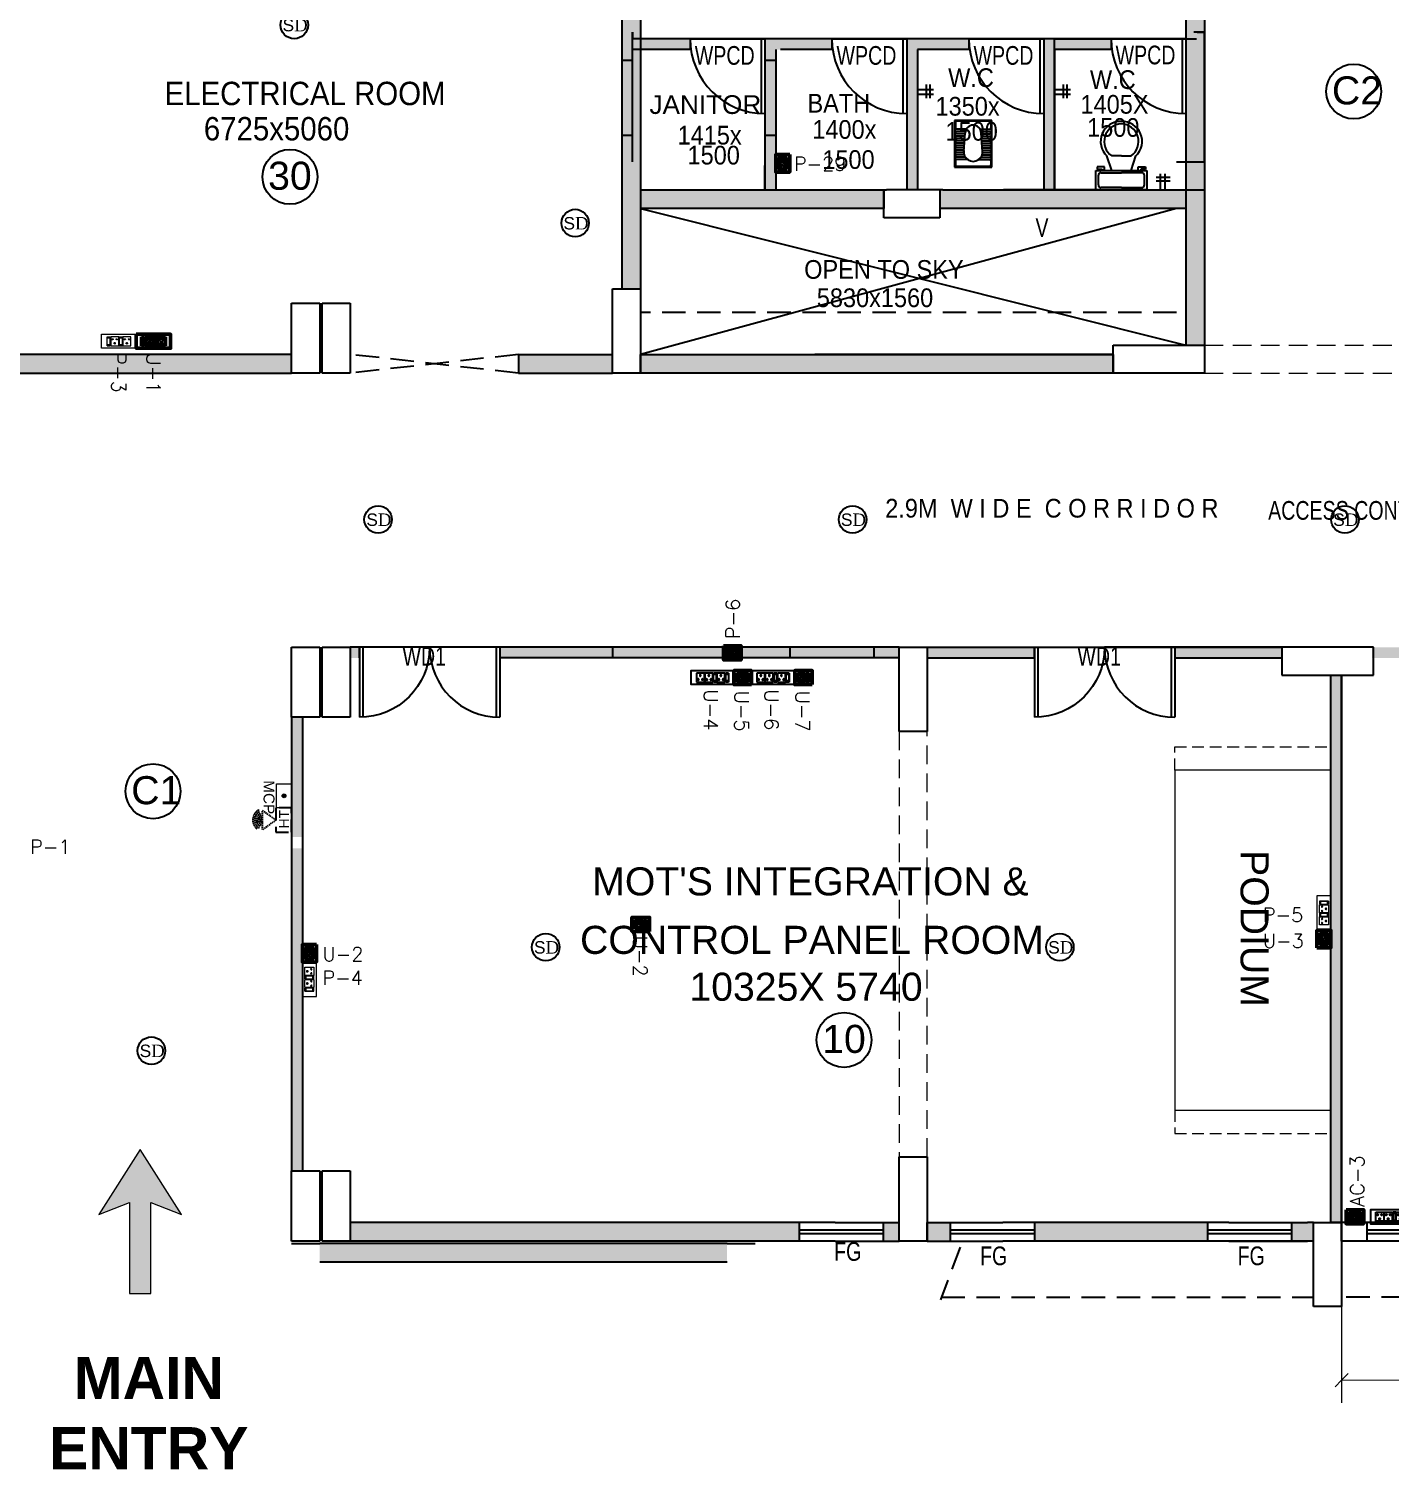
# Model space of a CAD drawing. Extents: x 11369658 to 11598203, y -3946797 to -3787209.
# Drawn here: x 11382243 to 11396796, y -3913116 to -3897715 of the extents above; entities that cross this region are included whole.
import ezdxf

# ---------------------------------------------------------------- set-up
doc = ezdxf.new("R2010")
doc.units = 0
doc.header["$MEASUREMENT"] = 0
for name, pattern in [('CENTER', [0]), ('DASHED', [0.75, 0.5, -0.25]), ('DASHED2', [0.375, 0.25, -0.125]), ('HIDDEN', [0.375, 0.25, -0.125])]:
    doc.linetypes.add(name, pattern=pattern)
doc.layers.get('0').update_dxf_attribs({"linetype": 'CONTINUOUS'})
for name, color, linetype, lineweight in [('0.0', 8, 'CONTINUOUS', 0), ('ELE-1 NO 6-16A RAW POWER SOCKET', 1, 'CONTINUOUS', 0), ('ELE-2NOS OF 6-16 RAW POWER SOCKET', 1, 'CONTINUOUS', 20), ('ELE-POWER SOCKET TEXT', 7, 'CONTINUOUS', 5), ('ELE. 2N0S OF 6-16 UPS SOCKETS', 191, 'CONTINUOUS', 15), ('FA-BELOW SMOKE DERECTOR', 1, 'CONTINUOUS', 25), ('FA-MNUAL CALL POINT', 10, 'CONTINUOUS', 20)]:
    doc.layers.add(name, color=color, linetype=linetype, lineweight=lineweight)
for name, color, linetype in [('BEAM', 251, 'CONTINUOUS'), ('ELE-1NO 6-16A UPS SCOCKET', 223, 'CONTINUOUS'), ('ELE-8M 6-16A UPS SOCKET', 223, 'CONTINUOUS'), ('ELE-MIRROR LIGHT', 1, 'CONTINUOUS'), ('FA-ELECTRONIC HOOTER', 6, 'CONTINUOUS'), ('HS', 251, 'CONTINUOUS'), ('SECTION', 251, 'CONTINUOUS')]:
    doc.layers.add(name, color=color, linetype=linetype)
doc.layers.add('ELE-16A GEYSER SOCKET', color=7, linetype='CONTINUOUS', true_color=0x00a864)
doc.layers.add('ELE-20A AC POWER SOCKET', color=7, linetype='CONTINUOUS', lineweight=5, true_color=0xffa07f)
doc.styles.add('ARIAL', font='arial.ttf', dxfattribs={"width": 0.75})
doc.styles.add('PDF Times New Roman', font='times.ttf')
doc.styles.get("Standard").update_dxf_attribs({"font": 'arial.ttf'})

# ---------------------------------------------------------------- blocks, each defined once
blk = doc.blocks.new('8M UPS SOCKET')
at = {"layer": 'ELE-8M 6-16A UPS SOCKET', "color": 223, "ltscale": 300}
for p, q in [((-268, 82), (-268, 18)), ((-211, 82), (-268, 82)), ((-268, 18), (-211, 18)), ((-211, 18), (-211, 82)), ((-208, 82), (-208, 18)), ((-151, 82), (-208, 82)), ((-208, 18), (-151, 18)), ((-151, 18), (-151, 82)), ((-147, 18), (-147, 82)), ((-147, 82), (-125, 82)), ((-125, 82), (-147, 82)), ((-125, 18), (-147, 18)), ((-145, 25), (-145, 75)), ((-145, 75), (-127, 75)), ((-127, 27), (-145, 27)), ((-127, 25), (-145, 25)), ((-127, 75), (-127, 25)), ((-125, 82), (-125, 18)), ((-125, 82), (-125, 18)), ((-64, 82), (-121, 82)), ((-121, 82), (-121, 18)), ((-121, 18), (-64, 18)), ((-64, 18), (-64, 82)), ((-61, 18), (-61, 82)), ((-61, 82), (-38, 82)), ((-38, 82), (-61, 82)), ((-38, 18), (-61, 18)), ((-59, 25), (-59, 75)), ((-59, 75), (-40, 75)), ((-40, 27), (-59, 27)), ((-40, 25), (-59, 25)), ((-40, 75), (-40, 25)), ((-38, 82), (-38, 18)), ((-38, 82), (-38, 18))]:
    blk.add_line(p, q, dxfattribs=at)
blk.add_lwpolyline([(0, 0), (-306, 0), (-306, 100), (0, 100)], close=True, dxfattribs=at)
for centre, radius, start, end in [((-256, 37), 3.8, 5.2689, 272.51), ((-253, 35), 3.07, 202.6838, 75.0951), ((-240, 66), 4.41, 307.1584, 232.8416), ((-240, 62), 2.81, 161.4031, 18.5969), ((-227, 35), 3.07, 104.9049, 337.3162), ((-224, 37), 3.8, 267.49, 174.7311), ((-195, 37), 3.8, 5.2689, 272.51), ((-192, 35), 3.07, 202.6838, 75.0951), ((-179, 66), 4.41, 307.1584, 232.8416), ((-179, 62), 2.81, 161.4031, 18.5969), ((-166, 35), 3.07, 104.9049, 337.3162), ((-163, 37), 3.8, 267.49, 174.7311), ((-109, 37), 3.8, 5.2689, 272.51), ((-106, 35), 3.07, 202.6838, 75.0951), ((-93, 66), 4.41, 307.1584, 232.8416), ((-93, 62), 2.81, 161.4031, 18.5969), ((-79, 35), 3.07, 104.9049, 337.3162), ((-76, 37), 3.8, 267.49, 174.7311)]:
    blk.add_arc(centre, radius, start, end, dxfattribs=at)
blk = doc.blocks.new('6-16A RAW POWER SOCKET 3M')
at = {"layer": 'ELE-1 NO 6-16A RAW POWER SOCKET', "lineweight": 50}
for p, q in [((0, 58), (72, 58)), ((0, 58), (72, 58)), ((0, 33), (0, 58)), ((0, 58), (0, 33)), ((72, 33), (0, 33)), ((0, 29), (0, -35)), ((72, 29), (0, 29)), ((8, 56), (64, 56)), ((8, 35), (8, 56)), ((64, 35), (8, 35)), ((62, 56), (62, 35)), ((64, 56), (64, 35)), ((72, 58), (72, 33)), ((72, -35), (72, 29)), ((0, -35), (72, -35))]:
    blk.add_line(p, q, dxfattribs=at)
blk.add_lwpolyline([(92, 82), (92, -58), (-20, -58), (-20, 82)], close=True, dxfattribs=at)
for centre, radius, start, end in [((18, -3), 4.93, 37.1584, 322.8416), ((23, -3), 3.14, 251.4031, 108.5969), ((50, 15), 4.24, 357.49, 264.7311), ((53, 12), 3.43, 194.9049, 67.3162), ((50, -21), 4.24, 95.2689, 2.51), ((53, -18), 3.43, 292.6838, 165.0951)]:
    blk.add_arc(centre, radius, start, end, dxfattribs=at)
blk = doc.blocks.new('UPS 6-16A 3M UPS SOCKET')
at = {"layer": 'ELE-1NO 6-16A UPS SCOCKET', "color": 223, "lineweight": 50}
for p, q in [((0, 58), (72, 58)), ((0, 58), (72, 58)), ((0, 33), (0, 58)), ((0, 58), (0, 33)), ((72, 33), (0, 33)), ((0, 29), (0, -35)), ((72, 29), (0, 29)), ((8, 56), (64, 56)), ((8, 35), (8, 56)), ((64, 35), (8, 35)), ((62, 56), (62, 35)), ((64, 56), (64, 35)), ((72, 58), (72, 33)), ((72, -35), (72, 29)), ((0, -35), (72, -35))]:
    blk.add_line(p, q, dxfattribs=at)
blk.add_lwpolyline([(92, 82), (92, -58), (-20, -58), (-20, 82)], close=True, dxfattribs=at)
for centre, radius, start, end in [((18, -3), 4.93, 37.1584, 322.8416), ((23, -3), 3.14, 251.4031, 108.5969), ((50, 15), 4.25, 357.49, 264.7311), ((53, 12), 3.43, 194.9049, 67.3162), ((50, -21), 4.25, 95.2689, 2.51), ((53, -18), 3.43, 292.6838, 165.0951)]:
    blk.add_arc(centre, radius, start, end, dxfattribs=at)
blk = doc.blocks.new('4355')
at = {"layer": 'ELE-1 NO 6-16A RAW POWER SOCKET', "color": 21, "lineweight": 50}
for p, q in [((-132, 227), (-289, 227)), ((-289, 227), (-289, 49)), ((-289, 49), (-132, 49)), ((-132, 49), (-132, 227)), ((-122, 49), (-122, 227)), ((-122, 227), (-60, 227)), ((-60, 227), (-122, 227)), ((-60, 49), (-122, 49)), ((-117, 68), (-117, 208)), ((-117, 208), (-65, 208)), ((-65, 74), (-117, 74)), ((-65, 68), (-117, 68)), ((-65, 208), (-65, 68)), ((-60, 227), (-60, 49)), ((-60, 227), (-60, 49))]:
    blk.add_line(p, q, dxfattribs=at)
blk.add_lwpolyline([(0, 0), (-345, 0), (-345, 276), (0, 276)], close=True, dxfattribs=at)
for centre, radius, start, end in [((-255, 103), 10.5, 5.2689, 272.51), ((-247, 96), 8.47, 202.6838, 75.0951), ((-211, 182), 12.2, 307.1584, 232.8416), ((-211, 170), 7.76, 161.4031, 18.5969), ((-174, 96), 8.47, 104.9049, 337.3162), ((-166, 103), 10.5, 267.49, 174.7311)]:
    blk.add_arc(centre, radius, start, end, dxfattribs=at)
blk = doc.blocks.new('RERERERERERERET')
at = {"layer": 'ELE-16A GEYSER SOCKET', "color": 124, "lineweight": 50}
for p, q in [((-124, 157), (-124, 72)), ((-26, 157), (-124, 157)), ((-26, 72), (-26, 157)), ((-124, 72), (-26, 72)), ((-124, 66), (-26, 66)), ((-124, 33), (-124, 66)), ((-26, 33), (-124, 33)), ((-26, 33), (-124, 33)), ((-113, 63), (-37, 63)), ((-113, 35), (-113, 63)), ((-37, 35), (-113, 35)), ((-110, 35), (-110, 63)), ((-37, 63), (-37, 35)), ((-26, 66), (-26, 33)), ((-26, 33), (-26, 66))]:
    blk.add_line(p, q, dxfattribs=at)
blk.add_lwpolyline([(-150, 0), (-150, 188), (0, 188), (0, 0)], close=True, dxfattribs=at)
for centre, radius, start, end in [((-98, 134), 4.6, 112.6838, 345.0951), ((-98, 95), 4.6, 14.9049, 247.3162), ((-94, 139), 5.7, 275.2689, 182.51), ((-94, 90), 5.7, 177.49, 84.7311), ((-58, 114), 4.22, 71.4031, 288.5969), ((-51, 114), 6.62, 217.1584, 142.8416)]:
    blk.add_arc(centre, radius, start, end, dxfattribs=at)
blk = doc.blocks.new('6 MODULES RAW POWER')
at = {"layer": 'ELE-2NOS OF 6-16 RAW POWER SOCKET', "color": 1, "ltscale": 300}
for p, q in [((-6, 92), (-6, 20)), ((-6, 92), (-6, 20)), ((19, 92), (-6, 92)), ((-6, 92), (19, 92)), ((-6, 20), (19, 20)), ((-4, 84), (-4, 28)), ((17, 84), (-4, 84)), ((-4, 30), (17, 30)), ((-4, 28), (17, 28)), ((17, 28), (17, 84)), ((19, 20), (19, 92)), ((23, 92), (87, 92)), ((23, 20), (23, 92)), ((87, 20), (23, 20)), ((87, 92), (87, 20)), ((91, 92), (91, 20)), ((91, 92), (91, 20)), ((116, 92), (91, 92)), ((91, 92), (116, 92)), ((91, 20), (116, 20)), ((93, 84), (93, 28)), ((114, 84), (93, 84)), ((93, 30), (114, 30)), ((93, 28), (114, 28)), ((114, 28), (114, 84)), ((116, 20), (116, 92)), ((120, 20), (120, 92)), ((120, 92), (184, 92)), ((184, 20), (120, 20)), ((184, 92), (184, 20))]:
    blk.add_line(p, q, dxfattribs=at)
blk.add_lwpolyline([(-49, 0), (226, 0), (226, 112), (-49, 112)], close=True, dxfattribs=at)
for centre, radius, start, end in [((37, 42), 4.25, 5.2689, 272.51), ((40, 39), 3.43, 202.6838, 75.0951), ((55, 74), 4.93, 307.1584, 232.8416), ((55, 69), 3.14, 161.4031, 18.5969), ((70, 39), 3.43, 104.9049, 337.3162), ((73, 42), 4.25, 267.49, 174.7311), ((134, 42), 4.25, 5.2689, 272.51), ((137, 39), 3.43, 202.6838, 75.0951), ((152, 74), 4.93, 307.1584, 232.8416), ((152, 69), 3.14, 161.4031, 18.5969), ((167, 39), 3.43, 104.9049, 337.3162), ((170, 42), 4.25, 267.49, 174.7311)]:
    blk.add_arc(centre, radius, start, end, dxfattribs=at)
blk = doc.blocks.new('6MODULE-UPS')
at = {"layer": 'ELE. 2N0S OF 6-16 UPS SOCKETS', "color": 223, "lineweight": 50}
for p, q in [((-6, 92), (-6, 20)), ((-6, 92), (-6, 20)), ((19, 92), (-6, 92)), ((-6, 92), (19, 92)), ((-6, 20), (19, 20)), ((-4, 84), (-4, 28)), ((17, 84), (-4, 84)), ((-4, 30), (17, 30)), ((-4, 28), (17, 28)), ((17, 28), (17, 84)), ((19, 20), (19, 92)), ((24, 92), (87, 92)), ((24, 20), (24, 92)), ((87, 20), (24, 20)), ((87, 92), (87, 20)), ((91, 92), (91, 20)), ((91, 92), (91, 20)), ((116, 92), (91, 92)), ((91, 92), (116, 92)), ((91, 20), (116, 20)), ((93, 84), (93, 28)), ((114, 84), (93, 84)), ((93, 30), (114, 30)), ((93, 28), (114, 28)), ((114, 28), (114, 84)), ((116, 20), (116, 92)), ((120, 20), (120, 92)), ((120, 92), (184, 92)), ((184, 20), (120, 20)), ((184, 92), (184, 20))]:
    blk.add_line(p, q, dxfattribs=at)
blk.add_lwpolyline([(-48, 0), (226, 0), (226, 112), (-48, 112)], close=True, dxfattribs=at)
for centre, radius, start, end in [((37, 42), 4.24, 5.2689, 272.51), ((41, 39), 3.42, 202.6838, 75.0951), ((55, 74), 4.92, 307.1584, 232.8416), ((55, 69), 3.14, 161.4031, 18.5969), ((70, 39), 3.42, 104.9049, 337.3162), ((73, 42), 4.24, 267.49, 174.7311), ((134, 42), 4.24, 5.2689, 272.51), ((137, 39), 3.42, 202.6838, 75.0951), ((152, 74), 4.92, 307.1584, 232.8416), ((152, 69), 3.14, 161.4031, 18.5969), ((167, 39), 3.42, 104.9049, 337.3162), ((170, 42), 4.24, 267.49, 174.7311)]:
    blk.add_arc(centre, radius, start, end, dxfattribs=at)
blk = doc.blocks.new('SMOKE DETECTOR')
at = {"layer": 'FA-BELOW SMOKE DERECTOR', "color": 7}
blk.add_circle((931029, -118294), 350, dxfattribs=at)
at = {"layer": 'FA-BELOW SMOKE DERECTOR', "insert": (930730, -118461), "char_height": 316.24, "attachment_point": 7, "style": 'PDF Times New Roman'}
blk.add_mtext('{\\fArial|b0|i0|c0|p34;S}D', dxfattribs=at)
blk = doc.blocks.new('MCP')
at = {"layer": 'FA-MNUAL CALL POINT'}
h = blk.add_hatch(color=256, dxfattribs=at)
h.set_gradient(color1=(255, 0, 0), color2=(255, 39, 39), centered=1, one_color=1, tint=0.57958)
h.paths.add_polyline_path([(417503.5, 744463.8, 1), (417477.5, 744463.8, 1)])
blk.add_lwpolyline([(417407.5, 744516), (417573.5, 744516), (417573.5, 744411.5), (417407.5, 744411.5)], close=True, dxfattribs=at)
blk.add_circle((417490.5, 744463.8), 13, dxfattribs=at)
at = {"layer": 'FA-MNUAL CALL POINT', "insert": (417500.1, 744322), "char_height": 75, "width": 244.762, "attachment_point": 8}
blk.add_mtext('MCP', dxfattribs=at)
blk = doc.blocks.new('110DB FIRE HOOTER')
at = {"layer": 'FA-ELECTRONIC HOOTER', "color": 53, "linetype": 'DASHED2'}
for p, q in [((-0.238, 0), (-0.238, -0.311)), ((0.238, 0), (-0.238, 0)), ((0.238, -0.311), (0.238, 0)), ((-0.238, -0.311), (0.238, -0.311))]:
    blk.add_line(p, q, dxfattribs=at)
at = {"layer": 'FA-ELECTRONIC HOOTER', "color": 53, "linetype": 'DASHED2', "ltscale": 0.1}
for p, q in [((0, -0.311), (-0.19, -0.576)), ((0, -0.311), (0.19, -0.576)), ((0.19, -0.576), (-0.19, -0.576))]:
    blk.add_line(p, q, dxfattribs=at)
for radius, start, end in [(0.231, 210.2007, 319.4187), (0.193, 212.22, 327.78), (0.155, 215.2483, 324.7517), (0.118, 220.3172, 319.6828), (0.08, 230.7147, 309.2853)]:
    blk.add_arc((0, -0.536), radius, start, end, dxfattribs=at)
at = {"layer": 'FA-ELECTRONIC HOOTER', "color": 53, "insert": (0.165, -0.247), "char_height": 0.1942, "width": 0.36807, "attachment_point": 1, "rotation": 180}
blk.add_mtext('HT', dxfattribs=at)

msp = doc.modelspace()

# ---------------------------------------------------------------- hatches: boundary and pattern name
at = {"ltscale": 500}
h = msp.add_hatch(color=8, dxfattribs=at)
h.paths.add_polyline_path([(11388582.5, -3896477.9), (11388782.5, -3896477.9), (11388782.5, -3896136.4), (11388582.5, -3896136.4)])
h.paths.add_polyline_path([(11388782.5, -3898852.5), (11388582.5, -3898852.5), (11388582.5, -3900496.4), (11388782.5, -3900496.4)])
h.paths.add_polyline_path([(11388582.5, -3898852.5), (11388782.5, -3898852.5), (11388782.5, -3896477.9), (11388582.5, -3896477.9)])
for points in [[(11394612.5, -3897467.6), (11394612.5, -3899436.4), (11394812.5, -3899436.4), (11394812.5, -3897467.6)], [(11388782.5, -3897821.4), (11389312.5, -3897821.4), (11389312.5, -3897936.4), (11388782.5, -3897936.4)], [(11392292.5, -3897821.4), (11391627.5, -3897821.4), (11391627.5, -3899436.4), (11391742.5, -3899436.4), (11391742.5, -3897936.4), (11392292.5, -3897936.4)], [(11394812.5, -3899436.4), (11394612.5, -3899436.4), (11394612.5, -3899636.4), (11394612.5, -3901096.4), (11394812.5, -3901096.4)], [(11385052.5, -3901196.4), (11382052.5, -3901196.4), (11382052.5, -3901396.4), (11385052.5, -3901396.4)], [(11387477.5, -3901196.4), (11388482.5, -3901196.4), (11388482.5, -3901396.4), (11387477.5, -3901396.4)], [(11388782.5, -3901196.4), (11393834.2, -3901196.4), (11393834.2, -3901396.4), (11388782.5, -3901396.4)], [(11385167.5, -3905076.4), (11385052.5, -3905076.4), (11385052.5, -3906356.4), (11385167.5, -3906356.4)], [(11385052.5, -3908476.3), (11385167.5, -3908476.3), (11385167.5, -3906476.3), (11385052.5, -3906476.3)], [(11385167.5, -3908476.3), (11385052.5, -3908476.3), (11385052.5, -3909926.3), (11385167.5, -3909926.3)], [(11390480.6, -3910476.3), (11385677.5, -3910476.3), (11385677.5, -3910676.3), (11390480.6, -3910676.3)], [(11389707.5, -3910701.3), (11385352.5, -3910701.3), (11385352.5, -3910901.3), (11389707.5, -3910901.3)]]:
    msp.add_hatch(color=8, dxfattribs=at).paths.add_polyline_path(points)
h = msp.add_hatch(color=8, dxfattribs=at)
h.paths.add_polyline_path([(11390227.5, -3898852.5), (11390112.5, -3898852.5), (11390112.5, -3899436.4), (11390227.5, -3899436.4)])
h.paths.add_polyline_path([(11390112.5, -3898852.5), (11390227.5, -3898852.5), (11390227.5, -3897936.4), (11390827.5, -3897936.4), (11390827.5, -3897821.4), (11390112.5, -3897821.4)])
h = msp.add_hatch(color=8, dxfattribs=at)
h.paths.add_polyline_path([(11393812.5, -3897936.4), (11393207.5, -3897936.4), (11393207.5, -3897821.4), (11393812.5, -3897821.4)])
h.paths.add_polyline_path([(11393207.5, -3897821.4), (11393092.5, -3897821.4), (11393092.5, -3899436.4), (11393207.5, -3899436.4)])
at = {"lineweight": 0, "ltscale": 500}
msp.add_hatch(color=8, dxfattribs=at).paths.add_polyline_path([(11383546.7, -3910262.5), (11383873.7, -3910391.5), (11383433.2, -3909696), (11382992.7, -3910391.5), (11383319.7, -3910262.5), (11383319.7, -3911235.5), (11383546.7, -3911235.5)])
at = {"layer": 'HS', "lineweight": 0, "ltscale": 500}
h = msp.add_hatch(color=8, dxfattribs=at)
h.dxf.hatch_style = 1
h.paths.add_polyline_path([(11388782.5, -3899636.4), (11389682.5, -3899636.4), (11391382.5, -3899636.4), (11391382.5, -3899436.4), (11389682.5, -3899436.4), (11388782.5, -3899436.4)])
h = msp.add_hatch(color=8, dxfattribs=at)
h.dxf.hatch_style = 1
h.paths.add_polyline_path([(11391982.5, -3899436.4), (11391982.5, -3899636.4), (11394612.5, -3899636.4), (11394612.5, -3899436.4)])
at = {"layer": 'HS', "lineweight": -3, "ltscale": 500}
h = msp.add_hatch(color=8, dxfattribs=at)
h.dxf.hatch_style = 1
h.paths.add_polyline_path([(11385777.5, -3904326.4), (11385677.5, -3904326.4), (11385677.5, -3904441.4), (11385777.5, -3904441.4)])
h.paths.add_polyline_path([(11391547.5, -3904326.4), (11391278, -3904326.4), (11391278, -3904441.4), (11391547.5, -3904441.4)])
h.paths.add_polyline_path([(11388482.5, -3904326.4), (11388482.5, -3904441.4), (11391278, -3904441.4), (11391278, -3904326.4)])
h = msp.add_hatch(color=8, dxfattribs=at)
h.dxf.hatch_style = 1
h.paths.add_polyline_path([(11387277.5, -3904326.4), (11388482.5, -3904326.4), (11388482.5, -3904441.4), (11387277.5, -3904441.4)])
h = msp.add_hatch(color=8, dxfattribs=at)
h.dxf.hatch_style = 1
h.paths.add_polyline_path([(11395638.3, -3904326.4), (11394492.8, -3904326.4), (11394492.8, -3904441.4), (11395638.3, -3904441.4)])
h.paths.add_polyline_path([(11392992.8, -3904326.4), (11391847.5, -3904326.4), (11391847.5, -3904441.4), (11392992.8, -3904441.4)])
h = msp.add_hatch(color=8, dxfattribs=at)
h.dxf.hatch_style = 1
h.paths.add_polyline_path([(11400201.6, -3904326.4), (11398114.3, -3904326.4), (11398114.3, -3904441.4), (11400201.6, -3904441.4)])
h.paths.add_polyline_path([(11398114.3, -3904326.4), (11396601.6, -3904326.4), (11396601.6, -3904441.4), (11398114.3, -3904441.4)])
h = msp.add_hatch(color=8, dxfattribs=at)
h.dxf.hatch_style = 1
h.paths.add_polyline_path([(11396162.5, -3904626.4), (11396277.5, -3904626.4), (11396277.5, -3910476.3), (11396162.5, -3910476.3)])
h = msp.add_hatch(color=8, dxfattribs=at)
h.dxf.hatch_style = 1
h.paths.add_polyline_path([(11391380.6, -3910476.3), (11391547.5, -3910476.3), (11391547.5, -3910676.3), (11391380.6, -3910676.3), (11391380.6, -3910596.3), (11391380.6, -3910556.3)])
h = msp.add_hatch(color=8, dxfattribs=at)
h.dxf.hatch_style = 1
h.paths.add_polyline_path([(11391847.5, -3910476.3), (11392097.2, -3910476.3), (11392097.2, -3910556.3), (11392097.2, -3910596.3), (11392097.2, -3910676.3), (11391847.5, -3910676.3)])
h = msp.add_hatch(color=8, dxfattribs=at)
h.dxf.hatch_style = 1
h.paths.add_polyline_path([(11392997.2, -3910676.3), (11394845.7, -3910676.3), (11394845.7, -3910476.3), (11392997.2, -3910476.3)])
h = msp.add_hatch(color=8, dxfattribs=at)
h.dxf.hatch_style = 1
h.paths.add_polyline_path([(11395745.7, -3910676.3), (11395910.9, -3910676.3), (11395977.5, -3910676.3), (11395977.5, -3910476.3), (11395910.9, -3910476.3), (11395745.7, -3910476.3)])

# ---------------------------------------------------------------- linework, layer by layer
at = {"color": 8, "lineweight": 25}
for p, q in [((11388582.5, -3896136.4), (11388582.5, -3900496.4)), ((11388782.5, -3896136.4), (11388782.5, -3900496.4)), ((11394812.5, -3896436.4), (11394812.5, -3901096.4)), ((11394612.5, -3897466.2), (11394612.5, -3901096.4)), ((11388697.5, -3899136.4), (11388697.5, -3897751.4)), ((11388697.5, -3897751.4), (11388697.5, -3897821.4)), ((11389362.5, -3897821.4), (11388697.5, -3897821.4)), ((11389312.5, -3897821.4), (11390112.5, -3897821.4)), ((11389312.5, -3897821.4), (11389312.5, -3897936.4)), ((11390072.5, -3897821.4), (11390072.5, -3898620.4)), ((11390112.5, -3897821.4), (11390112.5, -3899436.4)), ((11390112.5, -3897821.4), (11390112.5, -3898621.4)), ((11390827.5, -3897821.4), (11390162.5, -3897821.4)), ((11390827.5, -3897821.4), (11391627.5, -3897821.4)), ((11390827.5, -3897821.4), (11390827.5, -3897936.4)), ((11391587.5, -3897821.4), (11391587.5, -3898620.4)), ((11392292.5, -3897821.4), (11391627.5, -3897821.4)), ((11391627.5, -3897821.4), (11391627.5, -3899436.4)), ((11391627.5, -3897821.4), (11391627.5, -3898621.4)), ((11392292.5, -3897821.4), (11393092.5, -3897821.4)), ((11392292.5, -3897821.4), (11392292.5, -3897936.4)), ((11393052.5, -3897821.4), (11393052.5, -3898620.4)), ((11393092.5, -3897821.4), (11393092.5, -3899436.4)), ((11393092.5, -3897821.4), (11393092.5, -3898621.4)), ((11393812.5, -3897821.4), (11394612.5, -3897821.4)), ((11393812.5, -3897821.4), (11393812.5, -3897936.4)), ((11394007.5, -3897821.4), (11394727.5, -3897821.4)), ((11394572.5, -3897821.4), (11394572.5, -3898620.4)), ((11394612.5, -3897821.4), (11394612.5, -3898621.4)), ((11394612.5, -3897821.4), (11394612.5, -3898621.4)), ((11394812.5, -3897751.4), (11394697.5, -3897751.4)), ((11394732.5, -3897751.4), (11394812.5, -3897751.4)), ((11394812.5, -3899136.4), (11394812.5, -3897751.4)), ((11389312.5, -3897936.4), (11388697.5, -3897936.4)), ((11390227.5, -3897936.4), (11390227.5, -3899436.4)), ((11390827.5, -3897936.4), (11390277.5, -3897936.4)), ((11392292.5, -3897936.4), (11391742.5, -3897936.4)), ((11391742.5, -3897936.4), (11391742.5, -3899436.4)), ((11393812.5, -3897936.4), (11393207.5, -3897936.4)), ((11393207.5, -3897936.4), (11393207.5, -3899436.4)), ((11391742.5, -3898363.5), (11391913.7, -3898363.5)), ((11391742.5, -3898413.5), (11391913.7, -3898413.5)), ((11391839.6, -3898457.9), (11391839.6, -3898311)), ((11391879.6, -3898457.9), (11391879.6, -3898311)), ((11393207.5, -3898363.5), (11393378.7, -3898363.5)), ((11393207.5, -3898413.5), (11393378.7, -3898413.5)), ((11393304.6, -3898457.9), (11393304.6, -3898311)), ((11393344.6, -3898457.9), (11393344.6, -3898311)), ((11392138.1, -3898693.7), (11392138.1, -3899193.7)), ((11392538.1, -3898693.7), (11392138.1, -3898693.7)), ((11392148.1, -3898713.7), (11392148.1, -3898778.7)), ((11392518.1, -3898703.7), (11392158.1, -3898703.7)), ((11392528.1, -3898713.7), (11392528.1, -3898778.7)), ((11392538.1, -3899193.7), (11392538.1, -3898693.7)), ((11392148.1, -3898823.7), (11392148.1, -3898828.7)), ((11392148.1, -3898873.7), (11392148.1, -3898878.7)), ((11392263.1, -3898788.7), (11392158.1, -3898788.7)), ((11392254.5, -3898813.7), (11392158.1, -3898813.7)), ((11392252.4, -3898838.7), (11392158.1, -3898838.7)), ((11392250.5, -3898863.7), (11392158.1, -3898863.7)), ((11392248.7, -3898888.7), (11392158.1, -3898888.7)), ((11392238.1, -3899031.8), (11392253.1, -3898828.7)), ((11392413.1, -3898788.7), (11392518.1, -3898788.7)), ((11392421.8, -3898813.7), (11392518.1, -3898813.7)), ((11392438.1, -3899031.8), (11392423.1, -3898828.7)), ((11392423.9, -3898838.7), (11392518.1, -3898838.7)), ((11392425.7, -3898863.7), (11392518.1, -3898863.7)), ((11392427.6, -3898888.7), (11392518.1, -3898888.7)), ((11392528.1, -3898823.7), (11392528.1, -3898828.7)), ((11392528.1, -3898873.7), (11392528.1, -3898878.7)), ((11392148.1, -3898923.7), (11392148.1, -3898928.7)), ((11392148.1, -3898973.7), (11392148.1, -3898978.7)), ((11392148.1, -3899023.7), (11392148.1, -3899028.7)), ((11392246.9, -3898913.7), (11392158.1, -3898913.7)), ((11392245, -3898938.7), (11392158.1, -3898938.7)), ((11392243.2, -3898963.7), (11392158.1, -3898963.7)), ((11392241.3, -3898988.7), (11392158.1, -3898988.7)), ((11392239.5, -3899013.7), (11392158.1, -3899013.7)), ((11392238.4, -3899038.7), (11392158.1, -3899038.7)), ((11392429.4, -3898913.7), (11392518.1, -3898913.7)), ((11392431.3, -3898938.7), (11392518.1, -3898938.7)), ((11392433.1, -3898963.7), (11392518.1, -3898963.7)), ((11392435, -3898988.7), (11392518.1, -3898988.7)), ((11392436.8, -3899013.7), (11392518.1, -3899013.7)), ((11392437.9, -3899038.7), (11392518.1, -3899038.7)), ((11392528.1, -3898923.7), (11392528.1, -3898928.7)), ((11392528.1, -3898973.7), (11392528.1, -3898978.7)), ((11392528.1, -3899023.7), (11392528.1, -3899028.7)), ((11392138.1, -3899193.7), (11392538.1, -3899193.7)), ((11392148.1, -3899073.7), (11392148.1, -3899078.7)), ((11392148.1, -3899123.7), (11392148.1, -3899173.7)), ((11392243.4, -3899063.7), (11392158.1, -3899063.7)), ((11392255.9, -3899088.7), (11392158.1, -3899088.7)), ((11392280.8, -3899113.7), (11392158.1, -3899113.7)), ((11392158.1, -3899183.7), (11392518.1, -3899183.7)), ((11392395.4, -3899113.7), (11392518.1, -3899113.7)), ((11392420.3, -3899088.7), (11392518.1, -3899088.7)), ((11392432.9, -3899063.7), (11392518.1, -3899063.7)), ((11392528.1, -3899073.7), (11392528.1, -3899078.7)), ((11392528.1, -3899123.7), (11392528.1, -3899173.7)), ((11393741.3, -3899190.7), (11393663.8, -3899190.7)), ((11393663.8, -3899190.7), (11393663.8, -3899216.5)), ((11393741.3, -3899229.5), (11393741.3, -3899190.7)), ((11393818.9, -3899229.5), (11393767.2, -3899074.3)), ((11393922.4, -3899074.3), (11393818.9, -3899074.3)), ((11393922.4, -3899074.3), (11394025.8, -3899074.3)), ((11394025.8, -3899229.5), (11394077.6, -3899074.3)), ((11394103.4, -3899190.7), (11394181, -3899190.7)), ((11394103.4, -3899229.5), (11394103.4, -3899190.7)), ((11394181, -3899190.7), (11394181, -3899216.5)), ((11394697.5, -3899136.4), (11394812.5, -3899136.4)), ((11393650.8, -3899229.5), (11394193.9, -3899229.5)), ((11393650.8, -3899436.4), (11393650.8, -3899229.5)), ((11393663.8, -3899216.5), (11393715.5, -3899216.5)), ((11393676.7, -3899384.6), (11393676.7, -3899281.2)), ((11393702.6, -3899255.3), (11393922.4, -3899255.3)), ((11393715.5, -3899216.5), (11393715.5, -3899229.5)), ((11394142.2, -3899255.3), (11393922.4, -3899255.3)), ((11394181, -3899216.5), (11394129.3, -3899216.5)), ((11394129.3, -3899216.5), (11394129.3, -3899229.5)), ((11394168.1, -3899384.6), (11394168.1, -3899281.2)), ((11394193.9, -3899229.5), (11394193.9, -3899436.4)), ((11394295.7, -3899299.3), (11394442.6, -3899299.3)), ((11394295.7, -3899339.3), (11394442.6, -3899339.3)), ((11394340.1, -3899436.4), (11394340.1, -3899265.1)), ((11394390.1, -3899436.4), (11394390.1, -3899265.1)), ((11388782.5, -3899436.4), (11391412.5, -3899436.4)), ((11388782.5, -3899436.4), (11388782.5, -3899636.4)), ((11388882.5, -3899436.4), (11391412.5, -3899436.4)), ((11391382.5, -3899436.4), (11391382.5, -3899636.4)), ((11391982.5, -3899436.4), (11391982.5, -3899636.4)), ((11392012.5, -3899436.4), (11394392.5, -3899436.4)), ((11392012.5, -3899436.4), (11392912.5, -3899436.4)), ((11393492.5, -3899436.4), (11392662.5, -3899436.4)), ((11393712.5, -3899436.4), (11392912.5, -3899436.4)), ((11393492.5, -3899436.4), (11394392.5, -3899436.4)), ((11393922.4, -3899436.4), (11393650.8, -3899436.4)), ((11393922.4, -3899436.4), (11393650.8, -3899436.4)), ((11393922.4, -3899410.5), (11393702.6, -3899410.5)), ((11393712.5, -3899436.4), (11394612.5, -3899436.4)), ((11393712.5, -3899436.4), (11394612.5, -3899436.4)), ((11393922.4, -3899410.5), (11394142.2, -3899410.5)), ((11394193.9, -3899436.4), (11393922.4, -3899436.4)), ((11394193.9, -3899436.4), (11393922.4, -3899436.4)), ((11394612.5, -3899436.4), (11394812.5, -3899436.4)), ((11394612.5, -3899436.4), (11394612.5, -3899636.4)), ((11388782.5, -3899636.4), (11394612.5, -3901096.4)), ((11394512.5, -3899636.4), (11388782.5, -3901196.4)), ((11389682.5, -3899636.4), (11388782.5, -3899636.4)), ((11391382.5, -3899636.4), (11389002.5, -3899636.4)), ((11394612.5, -3899636.4), (11391982.5, -3899636.4)), ((11385052.5, -3901396.4), (11385052.5, -3900646.4)), ((11385052.5, -3900646.4), (11385352.5, -3900646.4)), ((11385352.5, -3900646.4), (11385352.5, -3901396.4)), ((11385377.5, -3901396.4), (11385377.5, -3900646.4)), ((11385377.5, -3900646.4), (11385677.5, -3900646.4)), ((11385677.5, -3900646.4), (11385677.5, -3901396.4)), ((11393834.2, -3901196.4), (11390644.2, -3901196.4)), ((11391894.2, -3901196.4), (11393834.2, -3901196.4)), ((11385352.5, -3901396.4), (11385052.5, -3901396.4)), ((11385677.5, -3901396.4), (11385377.5, -3901396.4)), ((11385052.5, -3905076.4), (11385052.5, -3904326.4)), ((11385052.5, -3904326.4), (11385352.5, -3904326.4)), ((11385352.5, -3904326.4), (11385352.5, -3905076.4)), ((11385377.5, -3905076.4), (11385377.5, -3904326.4)), ((11385377.5, -3904326.4), (11385677.5, -3904326.4)), ((11391547.5, -3904326.4), (11385677.5, -3904326.4)), ((11385677.5, -3904326.4), (11385677.5, -3905076.4)), ((11385777.5, -3904441.4), (11385777.5, -3904326.4)), ((11385777.5, -3904326.4), (11385777.5, -3904441.4)), ((11385777.5, -3904326.4), (11385777.5, -3905076.4)), ((11385815, -3904326.4), (11385815, -3905075.4)), ((11387240, -3904326.4), (11387240, -3905075.4)), ((11387277.5, -3904326.4), (11387277.5, -3905076.4)), ((11391547.5, -3904441.4), (11387277.5, -3904441.4)), ((11391847.5, -3904326.4), (11395638.3, -3904326.4)), ((11391847.5, -3904441.4), (11392992.8, -3904441.4)), ((11392992.8, -3904441.4), (11392992.8, -3904326.4)), ((11392992.8, -3904326.4), (11392992.8, -3904441.4)), ((11392992.8, -3904326.4), (11392992.8, -3905076.4)), ((11393030.3, -3904326.4), (11393030.3, -3905075.4)), ((11394455.3, -3904326.4), (11394455.3, -3905075.4)), ((11394492.8, -3904326.4), (11394492.8, -3905076.4)), ((11394492.8, -3904441.4), (11395638.3, -3904441.4)), ((11396616.6, -3904326.4), (11395638.3, -3904326.4)), ((11395638.3, -3904326.4), (11395638.3, -3904626.4)), ((11396616.6, -3904626.4), (11396616.6, -3904326.4)), ((11395638.3, -3904626.4), (11396616.6, -3904626.4)), ((11396162.5, -3910476.3), (11396162.5, -3904626.4)), ((11396277.5, -3910476.3), (11396277.5, -3904626.4)), ((11385052.5, -3905076.4), (11385052.5, -3909926.3)), ((11385352.5, -3905076.4), (11385052.5, -3905076.4)), ((11385167.5, -3905076.4), (11385167.5, -3909926.3)), ((11385677.5, -3905076.4), (11385377.5, -3905076.4)), ((11391547.5, -3910676.3), (11391547.5, -3909776.3)), ((11391547.5, -3909776.3), (11391847.5, -3909776.3)), ((11391847.5, -3909776.3), (11391847.5, -3910676.3)), ((11385052.5, -3910676.3), (11385052.5, -3909926.3)), ((11385052.5, -3909926.3), (11385352.5, -3909926.3)), ((11385352.5, -3909926.3), (11385352.5, -3910676.3)), ((11385377.5, -3910676.3), (11385377.5, -3909926.3)), ((11385377.5, -3909926.3), (11385677.5, -3909926.3)), ((11385677.5, -3909926.3), (11385677.5, -3910676.3)), ((11390863, -3910476.3), (11385677.5, -3910476.3)), ((11390863, -3910476.3), (11391547.5, -3910476.3)), ((11391547.5, -3910676.3), (11391547.5, -3910476.3)), ((11391847.5, -3910676.3), (11391847.5, -3910476.3)), ((11391847.5, -3910476.3), (11392656.1, -3910476.3)), ((11395072.2, -3910476.3), (11392656.1, -3910476.3)), ((11395072.2, -3910476.3), (11395910.9, -3910476.3)), ((11395977.5, -3910476.3), (11395910.9, -3910476.3)), ((11395977.5, -3911376.3), (11395977.5, -3910476.3)), ((11395977.5, -3910476.3), (11396277.5, -3910476.3)), ((11396277.5, -3910676.3), (11396277.5, -3910476.3)), ((11396277.5, -3910476.3), (11396277.5, -3911376.3)), ((11385352.5, -3910676.3), (11385052.5, -3910676.3)), ((11385052.5, -3910701.3), (11385352.5, -3910701.3)), ((11389707.5, -3910701.3), (11385352.5, -3910701.3)), ((11385677.5, -3910676.3), (11385377.5, -3910676.3)), ((11390863, -3910676.3), (11385677.5, -3910676.3)), ((11389707.5, -3910701.3), (11390007.5, -3910701.3)), ((11390863, -3910676.3), (11391547.5, -3910676.3)), ((11391847.5, -3910676.3), (11391547.5, -3910676.3)), ((11391847.5, -3910676.3), (11392656.1, -3910676.3)), ((11395072.2, -3910676.3), (11392656.1, -3910676.3)), ((11395072.2, -3910676.3), (11395910.9, -3910676.3)), ((11395977.5, -3910676.3), (11395910.9, -3910676.3)), ((11389707.5, -3910901.3), (11385352.5, -3910901.3)), ((11396277.5, -3911376.3), (11395977.5, -3911376.3))]:
    msp.add_line(p, q, dxfattribs=at)
at = {"color": 8, "lineweight": 25, "ltscale": 500}
for p, q in [((11390112.5, -3899436.4), (11390112.5, -3899176)), ((11394512.5, -3899136.4), (11394812.5, -3899136.4)), ((11391382.5, -3899736.4), (11391382.5, -3899436.4)), ((11392012.5, -3899436.4), (11391412.5, -3899436.4)), ((11392012.5, -3899436.4), (11391412.5, -3899436.4)), ((11391982.5, -3899436.4), (11391982.5, -3899736.4)), ((11393092.5, -3899436.4), (11392667.5, -3899436.4)), ((11393092.5, -3899436.4), (11392700, -3899436.4)), ((11393207.5, -3899436.4), (11393632.5, -3899436.4)), ((11393207.5, -3899436.4), (11393600, -3899436.4)), ((11391982.5, -3899736.4), (11391382.5, -3899736.4)), ((11388482.5, -3901396.4), (11388482.5, -3900496.4)), ((11388482.5, -3900496.4), (11388782.5, -3900496.4)), ((11388782.5, -3900496.4), (11388782.5, -3901396.4)), ((11387477.5, -3901196.4), (11388482.5, -3901196.4)), ((11388782.5, -3901196.4), (11393834.2, -3901196.4)), ((11388782.5, -3901396.4), (11388782.5, -3901196.4)), ((11393834.2, -3901396.4), (11393834.2, -3901096.4)), ((11393834.2, -3901096.4), (11394812.5, -3901096.4)), ((11393834.2, -3901196.4), (11393834.2, -3901396.4)), ((11394812.5, -3901096.4), (11394812.5, -3901396.4)), ((11387477.5, -3901396.4), (11388482.5, -3901396.4)), ((11388782.5, -3901396.4), (11388482.5, -3901396.4)), ((11393834.2, -3901396.4), (11388782.5, -3901396.4)), ((11394812.5, -3901396.4), (11393834.2, -3901396.4)), ((11385777.5, -3904326.4), (11385777.5, -3904441.4)), ((11388482.5, -3904326.4), (11387080, -3904326.4)), ((11387277.5, -3904326.4), (11387277.5, -3904441.4)), ((11387277.5, -3904326.4), (11387277.5, -3904556.4)), ((11388482.5, -3904326.4), (11388482.5, -3904441.4)), ((11390378, -3904326.4), (11390378, -3904441.4)), ((11391547.5, -3904326.4), (11390528, -3904326.4)), ((11391278, -3904326.4), (11391278, -3904441.4)), ((11391547.5, -3905226.4), (11391547.5, -3904326.4)), ((11391547.5, -3904326.4), (11391847.5, -3904326.4)), ((11391847.5, -3904326.4), (11391847.5, -3905226.4)), ((11392992.8, -3904326.4), (11392992.8, -3904441.4)), ((11395638.3, -3904326.4), (11393742.8, -3904326.4)), ((11394492.8, -3904326.4), (11394492.8, -3904441.4)), ((11394492.8, -3904326.4), (11394492.8, -3904556.4)), ((11391847.5, -3905226.4), (11391547.5, -3905226.4)), ((11390480.6, -3910676.3), (11390480.6, -3910476.3)), ((11391380.6, -3910676.3), (11391380.6, -3910476.3)), ((11392097.2, -3910676.3), (11392097.2, -3910476.3)), ((11392997.2, -3910676.3), (11392997.2, -3910476.3)), ((11394845.7, -3910676.3), (11394845.7, -3910476.3)), ((11395745.7, -3910676.3), (11395745.7, -3910476.3)), ((11410377.5, -3910476.3), (11396277.5, -3910476.3)), ((11396546.5, -3910476.3), (11396546.5, -3910676.3)), ((11395977.5, -3910676.3), (11393323.4, -3910676.3)), ((11399577.5, -3910676.3), (11396277.5, -3910676.3))]:
    msp.add_line(p, q, dxfattribs=at)
at = {"color": 8, "linetype": 'DASHED', "lineweight": 25, "ltscale": 500}
for p, q in [((11394512.5, -3900746.4), (11388782.5, -3900746.4)), ((11387477.5, -3901396.4), (11385677.5, -3901196.4)), ((11387477.5, -3901196.4), (11385677.5, -3901396.4)), ((11387477.5, -3901196.4), (11387477.5, -3901396.4)), ((11392198.2, -3910743), (11391987.3, -3911304.6)), ((11391997.9, -3911276.3), (11395977.5, -3911276.3)), ((11399577.5, -3911276.3), (11396277.5, -3911276.3))]:
    msp.add_line(p, q, dxfattribs=at)
at = {"color": 8, "lineweight": 25, "ltscale": 2}
for p, q in [((11390480.6, -3910556.3), (11391380.6, -3910556.3)), ((11390480.6, -3910596.3), (11391380.6, -3910596.3)), ((11392097.2, -3910556.3), (11392997.2, -3910556.3)), ((11392097.2, -3910596.3), (11392997.2, -3910596.3)), ((11394845.7, -3910556.3), (11395745.7, -3910556.3)), ((11394845.7, -3910596.3), (11395745.7, -3910596.3)), ((11396546.5, -3910556.3), (11397446.5, -3910556.3)), ((11396546.5, -3910596.3), (11397446.5, -3910596.3))]:
    msp.add_line(p, q, dxfattribs=at)
at = {"color": 8, "lineweight": 0, "ltscale": 500}
msp.add_lwpolyline([(11383546.7, -3910262.5), (11383873.7, -3910391.5), (11383433.2, -3909696), (11382992.7, -3910391.5), (11383319.7, -3910262.5), (11383319.7, -3911235.5), (11383546.7, -3911235.5)], close=True, dxfattribs=at)
at = {"color": 8, "lineweight": -3, "ltscale": 500}
for centre in [(11396406.7, -3898384.9), (11385034, -3899297.3), (11383570.4, -3905867.2), (11390957.5, -3908526.3)]:
    msp.add_circle(centre, 293.8, dxfattribs=at)
at = {"color": 8}
for centre, radius, start, end in [((11392158.1, -3898713.7), 10, 90, 180), ((11392338.1, -3898828.7), 85, 0, 180), ((11392518.1, -3898713.7), 10, 0, 90.00309), ((11392158.1, -3898778.7), 10, 180, 270), ((11392158.1, -3898823.7), 10, 90, 180), ((11392158.1, -3898828.7), 10, 180, 270), ((11392158.1, -3898873.7), 10, 90, 180), ((11392158.1, -3898878.7), 10, 180, 270), ((11392518.1, -3898778.7), 10, 270, 0), ((11392518.1, -3898823.7), 10, 0, 90), ((11392518.1, -3898828.7), 10, 270, 0), ((11392518.1, -3898873.7), 10, 0, 90), ((11392518.1, -3898878.7), 10, 270, 0), ((11392158.1, -3898923.7), 10, 90, 180), ((11392158.1, -3898928.7), 10, 180, 270), ((11392158.1, -3898973.7), 10, 90, 180), ((11392158.1, -3898978.7), 10, 180, 270), ((11392158.1, -3899023.7), 10, 90, 180), ((11392158.1, -3899028.7), 10, 180, 270), ((11392338.1, -3899031.8), 100, 171.55022, 8.44978), ((11392518.1, -3898923.7), 10, 0, 90), ((11392518.1, -3898928.7), 10, 270, 0), ((11392518.1, -3898973.7), 10, 0, 90), ((11392518.1, -3898978.7), 10, 270, 0), ((11392518.1, -3899023.7), 10, 0, 90), ((11392518.1, -3899028.7), 10, 270, 0), ((11392158.1, -3899073.7), 10, 90, 180), ((11392158.1, -3899078.7), 10, 180, 270), ((11392158.1, -3899123.7), 10, 90, 180), ((11392158.1, -3899173.7), 10, 180, 270), ((11392518.1, -3899073.7), 10, 0, 90), ((11392518.1, -3899078.7), 10, 270, 0), ((11392518.1, -3899123.7), 10, 0, 90), ((11392518.1, -3899173.7), 10, 270, 0), ((11387277.5, -3904326.4), 750, 180, 270), ((11394492.8, -3904326.4), 750, 180, 270)]:
    msp.add_arc(centre, radius, start, end, dxfattribs=at)
for centre, major_axis, start_param, end_param in [((11390112.5, -3897821.4), (-1.7, 800), 1.568716, 3.1395123), ((11391627.5, -3897821.4), (-1.7, 800), 1.568716, 3.1395123), ((11393092.5, -3897821.4), (-1.7, 800), 1.568716, 3.1395123), ((11394612.5, -3897821.4), (-1.7, 800), 1.568716, 3.1395123), ((11393914.6, -3898919), (151.4, -151.4), 2.3196319, 4.7385387), ((11393927.9, -3898919.9), (133.6, 133.6), 0.8146628, 3.3123796), ((11393930.2, -3898919), (151.4, 151.4), 4.6862388, 7.1051456), ((11393916.9, -3898919.9), (133.6, 133.6), 4.5416015, 7.0393183), ((11393699.3, -3899278), (16.2, 16.2), 0.6435009, 2.4980913), ((11394145.4, -3899278), (16.2, 16.2), -0.9272954, 0.9272949), ((11393699.3, -3899387.9), (16.2, -16.2), 3.7850936, 5.6396839), ((11394145.4, -3899387.9), (16.2, -16.2), 5.3558899, 7.2104803)]:
    msp.add_ellipse(centre, major_axis=major_axis, ratio=1, start_param=start_param, end_param=end_param, dxfattribs=at)
at = {"color": 8, "extrusion": (0, 0, -1)}
for centre in [(11385777.5, -3904326.4), (11392992.8, -3904326.4)]:
    msp.add_ellipse(centre, major_axis=(46.2, 748.6), ratio=1, start_param=1.5091703, end_param=3.0799666, dxfattribs=at)
at = {"layer": '0.0', "ltscale": 500}
for p, q in [((11396277.5, -3911376.3), (11396277.5, -3912406.4)), ((11396277.5, -3912163.7), (11396348.2, -3912093)), ((11396277.5, -3912163.7), (11410377.5, -3912103.6)), ((11396277.5, -3912163.7), (11396206.8, -3912234.4))]:
    msp.add_line(p, q, dxfattribs=at)
at = {"layer": '0.0', "linetype": 'HIDDEN', "ltscale": 500}
for points in [[(11394492.8, -3905641.4), (11394492.8, -3905391.4), (11396162.5, -3905391.4), (11396162.5, -3905641.4)], [(11394492.8, -3909276.3), (11394492.8, -3909526.3), (11396162.5, -3909526.3), (11396162.5, -3909276.3)]]:
    msp.add_lwpolyline(points, dxfattribs=at)
at = {"layer": '0.0', "ltscale": 500}
msp.add_lwpolyline([(11396162.5, -3905641.4), (11394492.8, -3905641.4), (11394492.8, -3909276.3), (11396162.5, -3909276.3)], close=True, dxfattribs=at)
at = {"layer": 'BEAM', "color": 8, "linetype": 'HIDDEN', "lineweight": 18, "ltscale": 800}
for p, q in [((11394812.5, -3901096.4), (11397812.5, -3901096.4)), ((11394812.5, -3901396.4), (11397812.5, -3901396.4)), ((11391547.5, -3905226.4), (11391547.5, -3909776.3)), ((11391847.5, -3909776.3), (11391847.5, -3905226.4))]:
    msp.add_line(p, q, dxfattribs=at)
at = {"layer": 'ELE-MIRROR LIGHT', "color": 8, "ltscale": 500}
msp.add_lwpolyline([(11385052.5, -3901196.4), (11382052.5, -3901196.4), (11382052.5, -3901396.4), (11385052.5, -3901396.4)], close=True, dxfattribs=at)
at = {"layer": 'HS', "color": 8, "lineweight": -3, "ltscale": 500}
msp.add_lwpolyline([(11396162.5, -3904626.4), (11396277.5, -3904626.4), (11396277.5, -3910476.3), (11396162.5, -3910476.3)], close=True, dxfattribs=at)
at = {"layer": 'SECTION', "color": 8, "ltscale": 500}
for p, q in [((11394612.5, -3897821.4), (11388782.5, -3897821.4)), ((11393207.5, -3897821.4), (11393092.5, -3897821.4)), ((11388582.5, -3898051.4), (11388697.5, -3898051.4)), ((11390112.5, -3898051.4), (11390227.5, -3898051.4)), ((11388582.5, -3898852.5), (11388697.5, -3898852.5)), ((11390112.5, -3898852.5), (11390227.5, -3898852.5))]:
    msp.add_line(p, q, dxfattribs=at)
for points in [[(11393207.5, -3897821.4), (11393092.5, -3897821.4), (11393092.5, -3899436.4), (11393207.5, -3899436.4)], [(11393812.5, -3897936.4), (11393207.5, -3897936.4), (11393207.5, -3897821.4), (11393812.5, -3897821.4)]]:
    msp.add_lwpolyline(points, close=True, dxfattribs=at)

# ---------------------------------------------------------------- block references
at = {"layer": 'ELE-1 NO 6-16A RAW POWER SOCKET', "linetype": 'ByBlock', "xscale": 1.343246120226769, "yscale": 1.343246120226769, "zscale": 1.343246120226769, "rotation": 90}
msp.add_blockref('6-16A RAW POWER SOCKET 3M', (11389779.5, -3904435), dxfattribs=at)
at = {"layer": 'ELE-16A GEYSER SOCKET', "color": 0, "ltscale": 500, "rotation": 180}
msp.add_blockref('RERERERERERERET', (11390227.5, -3899059.2), dxfattribs=at)
at = {"layer": 'ELE-1NO 6-16A UPS SCOCKET', "linetype": 'ByBlock', "xscale": 1.342823854211085, "yscale": 1.342823854211085, "zscale": 1.342823854211085}
for p, rotation in [((11389858.2, -3904602.8), 270), ((11390507.9, -3904602.8), 270), ((11388768.1, -3907242.8), 270), ((11396136, -3907430.5), 179.9999999999999)]:
    msp.add_blockref('UPS 6-16A 3M UPS SOCKET', p, dxfattribs=dict(at, rotation=rotation))
msp.add_blockref('UPS 6-16A 3M UPS SOCKET', (11385193.9, -3907615.7), dxfattribs=at)
at = {"layer": 'ELE-20A AC POWER SOCKET', "xscale": 0.5434782608698788, "yscale": 0.5434782608698788, "zscale": 0.5434782608698788, "rotation": 180}
msp.add_blockref('4355', (11396325.7, -3910341.4), dxfattribs=at)
at = {"layer": 'ELE-2NOS OF 6-16 RAW POWER SOCKET', "yscale": 1.34228755900615, "zscale": 1.34228755900615}
for p, xscale, rotation in [((11383086.9, -3900979.9), -1.34228755900615, 180), ((11396012.5, -3907049.9), 1.34228755900615, 270), ((11385317.5, -3907996.3), 1.34228755900615, 90)]:
    msp.add_blockref('6 MODULES RAW POWER', p, dxfattribs=dict(at, xscale=xscale, rotation=rotation))
at = {"layer": 'ELE-8M 6-16A UPS SOCKET', "linetype": 'ByBlock', "xscale": 1.5, "yscale": 1.5, "zscale": 1.5}
for p in [(11389781, -3904726.4), (11390427.6, -3904726.4)]:
    msp.add_blockref('8M UPS SOCKET', p, dxfattribs=at)
at = {"layer": 'ELE-8M 6-16A UPS SOCKET', "linetype": 'ByBlock', "xscale": -1.5, "yscale": 1.5, "zscale": 1.5, "rotation": 180}
msp.add_blockref('8M UPS SOCKET', (11397043.5, -3910341.4), dxfattribs=at)
at = {"layer": 'ELE. 2N0S OF 6-16 UPS SOCKETS', "xscale": -1.344445831101533, "yscale": 1.344445831101533, "zscale": 1.344445831101533, "rotation": 180}
msp.add_blockref('6MODULE-UPS', (11383454.9, -3900979.9), dxfattribs=at)
at = {"layer": 'FA-BELOW SMOKE DERECTOR', "color": 6, "xscale": 0.4201363174152561, "yscale": 0.4201363174152561, "zscale": 0.4201363174152561}
for p in [(10993921.3, -3847973.8), (10996924.4, -3850092.2), (10994817.3, -3853261.8), (10999890.5, -3853261.8), (11005153.5, -3853261.8), (10996609.4, -3857834.3), (11002106.4, -3857834.3), (10992393.5, -3858941.2)]:
    msp.add_blockref('SMOKE DETECTOR', p, dxfattribs=at)
at = {"layer": 'FA-ELECTRONIC HOOTER', "color": 1, "xscale": 540.9533607741313, "yscale": 540.9533607741313, "zscale": 540.9533607741313, "rotation": 269.9999999999999}
msp.add_blockref('110DB FIRE HOOTER', (11385052.5, -3906174.1), dxfattribs=at)
at = {"layer": 'FA-MNUAL CALL POINT', "xscale": 1.557945679029499, "yscale": 1.557945679029499, "zscale": 1.557945679029499, "rotation": 269.9999999999999}
msp.add_blockref('MCP', (10225137, -3255488.7), dxfattribs=at)

# ---------------------------------------------------------------- texts
at = {"color": 8, "lineweight": 20, "style": 'ARIAL', "width": 0.75}
for s, p in [('WPCD', (11389362.3, -3898099.2)), ('WPCD', (11390877.3, -3898099.2)), ('WPCD', (11392342.3, -3898099.2)), ('WPCD', (11393860.6, -3898094.5)), ('V', (11393004.2, -3899939.4)), ('ACCESS CONTROL DOOR', (11395491.6, -3902963.9)), ('WD1', (11386237.3, -3904523.9)), ('WD1', (11393452.7, -3904523.9)), ('FG', (11390851.5, -3910887.7)), ('FG', (11392412, -3910934.4)), ('FG', (11395164.7, -3910934.4))]:
    msp.add_text(s, height=200, dxfattribs=at).set_placement(p)
at = {"color": 8, "lineweight": 20, "width": 0.9}
for s, height, p in [('ELECTRICAL ROOM', 250, (11383694.2, -3898530.9)), ('W.C', 200, (11392070.8, -3898337)), ('W.C', 200, (11393586.8, -3898358)), ('BATH', 200, (11390567.2, -3898610.4)), ('1405X', 200, (11393485.7, -3898622.1)), ('1350x', 200, (11391935.8, -3898642.9)), ('6725x5060', 250, (11384113.8, -3898907.8)), ('1400x', 200, (11390618.8, -3898891)), ('1500', 200, (11392042.5, -3898910.6)), ('1500', 200, (11393556.1, -3898869.6)), ('1415x', 200, (11389178.2, -3898951.8)), ('1500', 200, (11389284.8, -3899165.3)), ('1500', 200, (11390725.5, -3899212.6)), ('OPEN TO SKY', 200, (11390531.8, -3900387.6)), ('5830x1560', 200, (11390666.5, -3900690.3)), ('2.9M  W I D E  C O R R I D O R', 200, (11391398.2, -3902940.7))]:
    msp.add_text(s, height=height, dxfattribs=at).set_placement(p)
at = {"color": 8, "lineweight": 20}
for s, height, p in [('C2', 300, (11396173.5, -3898523.2)), ('JANITOR', 200, (11388877.8, -3898624.9)), ('30', 300, (11384800.8, -3899435.6)), ('C1', 300, (11383337.3, -3906005.5)), ("MOT'S INTEGRATION &", 300, (11388265.9, -3906980.5)), ('CONTROL PANEL ROOM', 300, (11388135.5, -3907605.8)), ('10325X 5740', 300, (11389304.7, -3908107)), ('10', 300, (11390724.4, -3908664.6))]:
    msp.add_text(s, height=height, dxfattribs=at).set_placement(p)
msp.add_text('PODIUM', height=300, rotation=270, dxfattribs=at).set_placement((11395196.9, -3906496.1))
at = {"color": 8, "lineweight": -3, "ltscale": 500, "insert": (11383525.2, -3912515.5), "char_height": 450, "width": 999.941, "attachment_point": 5}
msp.add_mtext('{\\fArial|b1|i0|c0|p34;MAIN ENTRY}', dxfattribs=at)
at = {"layer": 'ELE-POWER SOCKET TEXT', "color": 0, "linetype": 'CENTER', "ltscale": 500, "char_height": 150, "width": 3324.973, "attachment_point": 1}
for s, insert in [('{\\Fromans.shx|c228;P-29\\P}', (11390422.2, -3899084.1)), ('{\\Fromans.shx|c228;P-\\Fromans.shx|c228;1\\P}', (11382256.9, -3906386.6)), ('{\\Fromans.shx|c228;P-5\\P}', (11395435.2, -3907113.3)), ('{\\Fromans.shx|c228;U-3\\P}', (11395435.2, -3907389.6)), ('{\\Fromans.shx|c228;U-2\\P}', (11385382.3, -3907535.4)), ('{\\Fromans.shx|c228;P-4\\P}', (11385382.3, -3907786.9))]:
    msp.add_mtext(s, dxfattribs=dict(at, insert=insert))
for s, insert, rotation in [('{\\Fromans.shx|c228;P-3\\P}', (11383278.1, -3901175), 270), ('{\\Fromans.shx|c228;U-1\\P}', (11383650.5, -3901175), 270), ('{\\Fromans.shx|c228;P-6\\P}', (11389693.6, -3904239.6), 90), ('{\\Fromans|c0;U-4}', (11389609.8, -3904777.4), 270), ('{\\Fromans|c0;U-5}', (11389938.4, -3904791.2), 270), ('{\\Fromans.shx|c228;U-6\\P}', (11390256.5, -3904777.4), 270), ('{\\Fromans|c0;U-7}', (11390588.2, -3904791.2), 270), ('{\\Fromans.shx|c228;U-2\\P}', (11388852.4, -3907411.2), 270), ('{\\Fromans.shx|c228;AC-3\\P}', (11396369.8, -3910308), 90)]:
    msp.add_mtext(s, dxfattribs=dict(at, insert=insert, rotation=rotation))

doc.saveas('drawing.dxf')
